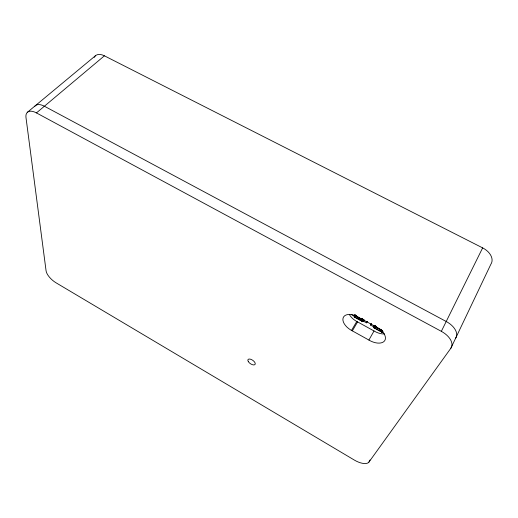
<?xml version="1.0" encoding="UTF-8"?>
<svg xmlns="http://www.w3.org/2000/svg" width="518" height="518" viewBox="0 0 518 518"><rect width="100%" height="100%" fill="white"/><g stroke="black" fill="none" stroke-linecap="round" stroke-linejoin="round"><path stroke-width="0.78" d="M362.406 318.933C362.166 321.018 348.394 310.884 361.48 319.282C361.978 319.522 362.911 318.505 362.056 319.179C359.906 319.328 357.504 317.586 356.067 316.071C356.015 315.857 360.314 320.5 362.399 318.933M381.52 329.953L376.178 327.421L375.699 326.113L376.062 327.35L381.552 330.063L375.958 327.272L375.699 326.113M373.64 326.91L374.203 327.9L381.488 331.909L382.841 331.611L381.591 331.954L374.21 327.907C372.902 326.754 374.365 323.614 373.977 327.719C373.07 326.45 374.676 323.005 373.944 327.7C374.792 327.965 373.206 327.214 373.692 326.709M373.789 327.518C374.922 322.183 373.879 329.448 373.951 327.318C373.569 325.039 374.637 326.295 375.174 326.075M356.047 315.682L356.591 316.666L356.047 315.682L356.662 316.556L356.106 315.702L356.067 316.071M381.455 330.018C372.623 325.913 375.744 325.79 376.21 327.35M354.778 315.08C354.027 317.048 354.597 317.67 355.406 315.637C355.057 315.145 354.875 318.272 354.396 316.589C355.944 312.93 354.623 319.056 354.377 316.407C357.414 312.043 352.9 321.49 354.798 314.976C353.231 321.018 357.038 311.881 354.28 316.653M354.772 316.971L355.413 315.546M373.633 327.013C374.456 328.14 372.954 327.175 374.747 325.544C375.161 326.288 374.048 328.017 373.724 327.415M356.475 316.595L356.183 316.012M356.365 316.427L356.073 315.792M363.267 320.979L362.088 321.238L354.798 317.236L362.004 321.173C363.461 321.995 365.294 318.266 362.568 321.328C361.227 321.289 364.542 318.641 361.706 318.687M362.917 319.347L363.383 320.098L362.231 321.296L363.124 320.079L362.801 319.561C364.206 318.259 361.778 322.17 363.325 320.895M363.901 319.807L362.95 321.244L363.506 320.079L362.717 319.729L363.798 319.91L362.742 321.277L362.004 321.173L362.723 321.166M374.002 327.719C374.119 328.295 374.883 324.287 374.456 326.308C376.191 324.838 371.885 329.61 374.404 325.569L373.679 327.033L374.242 327.849L373.698 326.819L374.818 325.945L373.789 327.395M381.52 329.921C380.238 329.921 381.779 329.862 381.131 330.07M381.585 331.87L382.718 331.779L381.591 331.954L382.433 330.73L381.585 331.87L382.446 331.831M375.058 326.016C371.393 331.747 377 320.94 373.912 327.59M375.634 326.631L375.971 327.227M354.707 317.1L355.225 315.242M354.824 317.165L354.299 316.051L354.422 316.912M363.118 319.658C363.183 318.978 363.112 320.914 362.347 321.322M362.678 321.27L363.209 319.826L362.742 321.205L363.668 319.878C361.402 325.31 364.963 315.663 362.406 321.322C361.719 321.626 365.028 320.033 362.885 319.69M354.254 316.563L354.286 316.045M354.5 317.003C353.347 317.385 357.2 313.086 354.422 316.88M354.577 317.01L354.267 316.155L355.031 314.931L354.364 316.822M361.875 319.237C362.878 319.049 360.528 319.114 361.875 319.269M354.83 315.112C354.163 317.528 354.506 317.333 355.057 315.054L354.325 316.284L354.849 317.107M382.685 330.827C382.245 332.828 381.895 332.077 381.643 331.63M354.396 316.589C355.989 314.225 353.788 315.676 354.461 316.796M381.242 330.044L380.762 329.934M374.372 326.204L374.255 325.654M374.113 327.518L374.592 326.204L374.844 326.411M361.693 319.25L361.124 319.153L361.784 319.062M375.964 326.955L376.243 327.292L375.641 326.541M376.049 327.227L375.615 326.424M375.913 327.214L376.185 327.395L375.731 326.573L376.172 327.415L375.777 326.767M356.164 316.142L356.455 316.466M354.306 316.589L355.005 315.138M363.714 319.988L363.254 320.098M362.872 319.988C364.394 319.476 361.752 322.209 363.183 321.043L363.863 319.826M373.815 327.259L374.533 326.081L374.294 325.68M374.559 325.939C373.672 328.024 374.002 328.114 374.656 326.062L374.21 327.538M362.717 319.729L363.293 319.671M362.943 321.115L363.526 319.884L362.742 321.205M104.403 55.814L36.448 112.905A15.436 7.738 47.8 0 0 25.984 117.521L46.083 270.869A11.616 4.85 41.7 0 0 56.022 282.789L354.467 460.139A13.073 5.802 29.8 0 0 368.952 462.069L450.854 348.245L490.824 264.348A15.916 10.71 22.2 0 0 482.64 247.882L104.403 55.814A14.258 8.379 50.6 0 0 94.211 57.375M374.43 325.686L373.802 327.285M355.108 315.177L354.688 316.848M450.854 348.245A17.385 10.114 25.7 0 0 441.342 331.339L482.64 247.882M362.995 320.04L362.665 321.309M368.952 462.069L370.001 459.978M362.315 320.558L366.466 322.844L367.178 321.445M363.202 321.063L363.798 319.852C361.706 322.869 364.478 319.781 363.28 319.969M374.022 326.994L370.519 325.071L371.244 323.672M373.743 327.156L374.313 325.569M382.556 330.782C381.436 332.627 382.647 331.714 382.083 331.902M368.894 340.048A13.274 7.537 29.2 0 0 384.647 340.773A13.274 7.537 29.2 0 0 377.68 327.719L355.821 315.851A13.125 7.492 30.3 0 0 343.169 317.78A13.125 7.492 30.3 0 0 350.692 329.953L368.894 340.048L374.028 330.97A13.144 7.608 29 0 0 384.57 333.942M370.519 325.071L371.322 323.666M381.488 331.909L381.973 331.773M366.466 322.844L367.275 321.445M354.331 316.485C355.808 314.031 353.826 316.265 354.688 316.932M362.645 321.102L363.371 319.865M351.528 330.38L356.792 321.445L374.028 330.97M352.344 330.84L357.608 321.892M362.406 321.166L362.322 321.005M354.577 316.776L355.497 315.766M362.179 319.153L361.292 318.887M374.482 325.569L374.261 325.984M373.996 327.447L375.116 326.185M382.517 331.889L382.161 332.051M361.564 319.107L361.175 319.017M27.551 112.16L95.59 55.627M355.458 315.281C355.024 316.012 355.121 314.789 355.374 315.721M354.908 315.52L355.231 315.371M374.287 325.796L374.702 325.796M381.261 329.862L380.827 329.824M381.254 329.998L381.067 329.856M380.885 329.998L381.533 330.031M375.751 326.903L375.79 327.091M363.319 319.496L362.853 319.457M381.708 331.87L382.142 331.986M362.878 319.904L362.632 321.264M356.539 316.446L356.196 316.045M356.792 321.445L355.97 321.024A13.002 7.563 30.1 0 1 349.385 314.51M36.448 112.905L441.342 331.339M351.236 314.471L355.387 316.757M381.734 331.229L383.132 331.999M356.494 316.524L356.3 316.168M356.047 315.876L356.209 316.297L356.047 315.967M354.325 316.731L354.286 316.375M455.562 338.358A17.211 10.198 25.3 0 0 446.212 321.49L44.393 106.229A15.3 7.822 48.1 0 0 34.784 106.3M248.31 361.603A4.286 2.066 34.5 0 0 254.759 364.711A4.286 2.066 34.5 0 0 251.593 359.621A4.286 2.066 34.5 0 0 248.31 361.603"/></g></svg>
